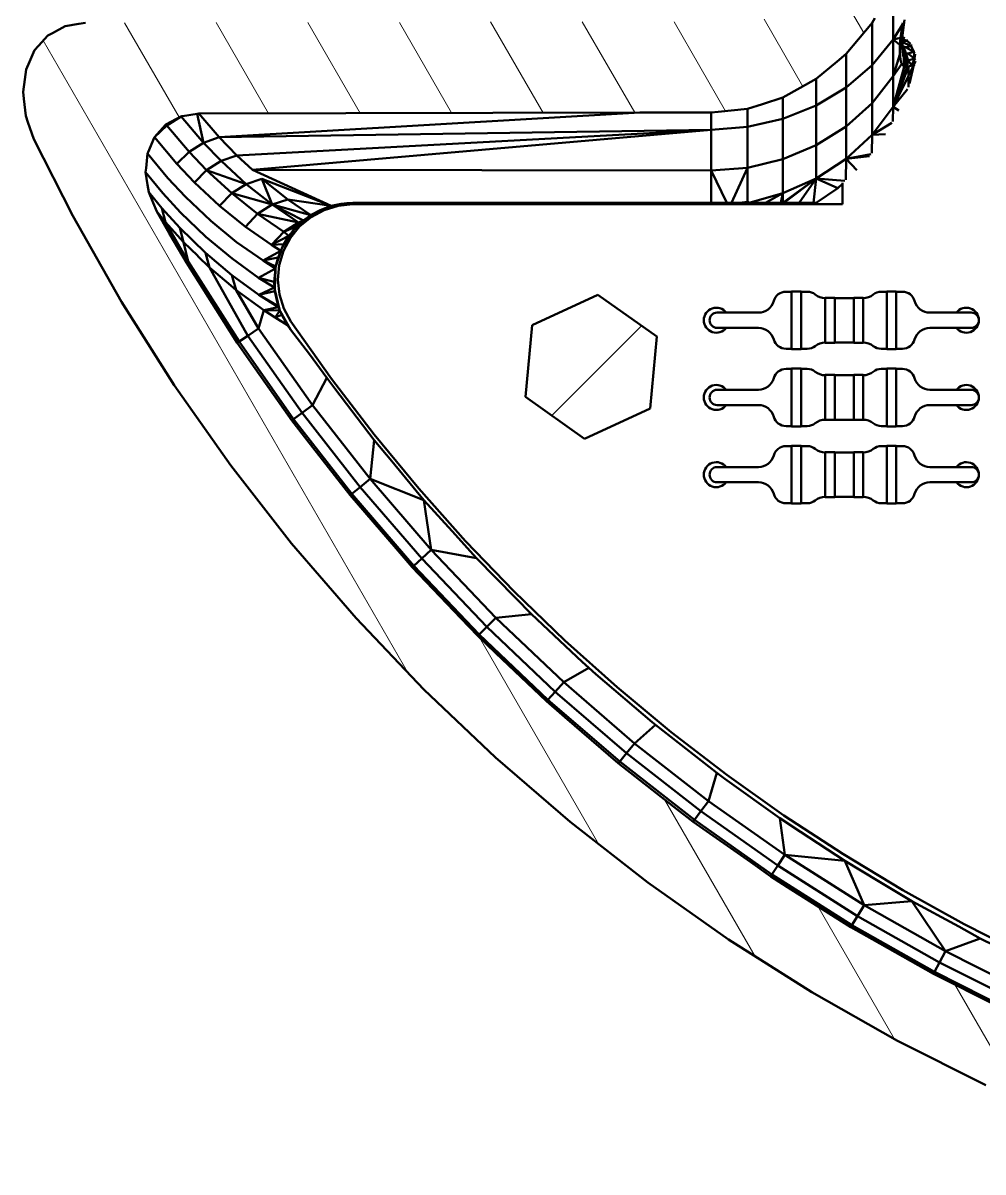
# Model space of a CAD drawing. Header units: millimetres. Extents: x -232 to 1390, y -69 to 653.
# Drawn here: x 465.56 to 503.95, y 321.74 to 367.69 of the extents above; entities that cross this region are included whole.
import ezdxf

# ---------------------------------------------------------------- set-up
doc = ezdxf.new("R2010")
doc.units = ezdxf.units.MM
doc.layers.add('Видимый контур (ГОСТ)', color=7, linetype='Continuous', lineweight=50)
doc.layers.add('Штриховка (ГОСТ)', color=7, linetype='Continuous', lineweight=18)

msp = doc.modelspace()

# ---------------------------------------------------------------- hatches: boundary and pattern name
at = {"layer": 'Штриховка (ГОСТ)'}
h = msp.add_hatch(dxfattribs=at)
h.set_pattern_fill('ANSI31', color=256, scale=25.4, angle=75.0002, style=0)
h.set_pattern_definition([(120.00018, (0, 0), (-2.749626, -1.587508), [])])
h.paths.add_polyline_path([(604.753, 437.621), (605.441, 436.429), (605.934, 435.581), (606.16, 435.047), (606.261, 434.807), (606.278, 434.701), (606.373, 434.126), (606.387, 434.033), (606.39, 434.016), (606.322, 433.365), (606.311, 433.252), (606.099, 432.752), (606.033, 432.591), (605.708, 432.231), (605.577, 432.081), (605.141, 431.852), (604.973, 431.76), (604.528, 431.691), (604.265, 431.652), (593.213, 431.636), (583.768, 431.621), (583.486, 431.591), (582.309, 431.468), (581.72, 431.28), (580.895, 431.016), (580.201, 430.629), (579.568, 430.277), (578.73, 429.576), (578.369, 429.273), (577.379, 428.091), (577.333, 428.037), (577.221, 427.845), (576.494, 426.525), (576.254, 425.873), (575.875, 424.839), (575.506, 423.091), (575.496, 423.041), (575.49, 422.965), (575.368, 421.051), (575.368, 416.368), (575.368, 415.719), (575.368, 409.22), (575.368, 404.959), (575.368, 401.908), (575.368, 400.39), (575.368, 398.178), (575.368, 396.445), (575.368, 395.023), (575.368, 393.61), (575.368, 392.544), (575.368, 391.612), (575.368, 390.771), (575.368, 389.559), (575.368, 388.953), (575.368, 388.307), (575.368, 387.162), (575.368, 386.632), (575.368, 386.069), (575.368, 385.013), (575.368, 384.489), (575.368, 383.442), (575.368, 382.881), (575.368, 382.123), (575.368, 380.918), (575.368, 378.378), (575.368, 374.678), (575.404, 374.118), (575.482, 372.889), (575.49, 372.778), (575.49, 372.762), (575.491, 372.745), (575.491, 372.737), (575.495, 372.697), (575.496, 372.692), (575.749, 371.49), (575.875, 370.892), (576.13, 370.196), (576.494, 369.203), (576.636, 368.943), (577.15, 368.009), (577.294, 367.763), (577.333, 367.696), (578.13, 366.744), (578.369, 366.458), (579.107, 365.84), (579.568, 365.454), (580.223, 365.089), (580.895, 364.714), (581.469, 364.53), (582.309, 364.261), (583.475, 364.139), (583.768, 364.108), (586.626, 364.114), (604.265, 364.073), (604.322, 364.065), (604.907, 363.968), (604.937, 363.964), (604.975, 363.958), (605.555, 363.65), (605.578, 363.637), (606.033, 363.128), (606.035, 363.126), (606.043, 363.105), (606.311, 362.474), (606.32, 362.392), (606.389, 361.724), (606.351, 361.489), (606.26, 360.929), (606.083, 360.503), (605.934, 360.148), (605.443, 359.291), (604.753, 358.108), (603.245, 355.727), (602.723, 354.902), (602.161, 354.103), (600.537, 351.799), (599.936, 351.029), (598.202, 348.806), (596.36, 346.672), (595.723, 345.932), (593.779, 343.89), (593.106, 343.183), (592.398, 342.51), (590.357, 340.566), (589.617, 339.928), (587.482, 338.087), (585.26, 336.352), (584.49, 335.752), (582.185, 334.128), (581.387, 333.566), (580.562, 333.044), (578.181, 331.536), (577.331, 331.054), (574.878, 329.665), (572.36, 328.397), (571.487, 327.958), (568.91, 326.816), (568.018, 326.42), (567.812, 326.336), (567.674, 326.28), (566.697, 325.909), (564.477, 325.052), (564.359, 325.008), (562.596, 324.416), (561.313, 323.992), (560.967, 323.891), (560.873, 323.863), (559.864, 323.568), (559.862, 322.99), (559.868, 322.305), (560.032, 322.111), (560.178, 321.93), (560.668, 321.825), (561.071, 321.741), (562.029, 321.749), (562.416, 321.75), (562.84, 321.805), (563.98, 321.952), (564.978, 322.169), (565.661, 322.333), (567.272, 322.862), (569.18, 323.614), (572.786, 325.213), (576.309, 326.987), (579.741, 328.931), (583.074, 331.041), (586.299, 333.313), (589.409, 335.74), (592.396, 338.316), (595.253, 341.036), (597.973, 343.893), (600.549, 346.88), (602.976, 349.99), (605.248, 353.215), (607.358, 356.547), (609.302, 359.98), (610.851, 363.051), (611.184, 363.984), (611.253, 364.573), (611.293, 364.931), (611.28, 365.033), (611.172, 365.831), (611.059, 366.091), (610.833, 366.603), (610.59, 366.878), (610.299, 367.198), (609.963, 367.383), (609.603, 367.573), (609.254, 367.633), (608.791, 367.701), (599.946, 367.704), (591.894, 367.748), (582.368, 367.733), (581.931, 367.804), (581.333, 367.9), (580.97, 368.084), (580.368, 368.389), (580.133, 368.61), (579.54, 369.166), (579.441, 369.323), (578.932, 370.135), (578.909, 370.174), (578.904, 370.182), (578.585, 371.193), (578.504, 371.449), (578.425, 372.245), (578.368, 372.808), (578.368, 373.22), (578.368, 376.898), (578.368, 380.249), (578.368, 381.68), (578.368, 382.531), (578.368, 383.139), (578.368, 384.196), (578.368, 384.746), (578.368, 385.79), (578.368, 386.369), (578.368, 386.908), (578.368, 388.036), (578.368, 388.688), (578.368, 389.3), (578.368, 390.505), (578.368, 391.353), (578.368, 392.292), (578.368, 393.371), (578.368, 394.808), (578.368, 396.267), (578.368, 398.066), (578.368, 400.399), (578.368, 402.007), (578.368, 405.322), (578.368, 410.106), (578.368, 417.787), (578.368, 418.437), (578.368, 422.922), (578.45, 423.734), (578.504, 424.279), (578.886, 425.487), (578.904, 425.543), (579.004, 425.714), (579.54, 426.567), (579.691, 426.708), (580.368, 427.343), (580.681, 427.501), (581.333, 427.831), (581.742, 427.897), (582.368, 427.997), (591.575, 427.981), (595.949, 428.013), (608.79, 428.028), (609.064, 428.067), (609.603, 428.159), (610.113, 428.438), (610.299, 428.534), (610.668, 428.948), (610.833, 429.127), (611.032, 429.586), (611.171, 429.895), (611.224, 430.302), (611.292, 430.788), (611.26, 431.064), (611.184, 431.746), (611.094, 432.006), (611.017, 432.23), (610.852, 432.687), (609.302, 435.75), (607.358, 439.182), (605.248, 442.515), (602.976, 445.74), (600.549, 448.849), (597.973, 451.836), (595.253, 454.693), (592.396, 457.413), (589.409, 459.99), (586.299, 462.417), (583.074, 464.688), (579.741, 466.798), (576.309, 468.743), (572.786, 470.516), (569.18, 472.115), (565.499, 473.535), (561.754, 474.772), (557.952, 475.824), (554.103, 476.688), (550.217, 477.363), (546.302, 477.845), (542.368, 478.136), (538.424, 478.233), (534.481, 478.136), (530.547, 477.845), (526.632, 477.363), (522.745, 476.688), (518.896, 475.824), (515.095, 474.772), (511.349, 473.535), (507.669, 472.115), (504.063, 470.516), (500.539, 468.743), (497.107, 466.798), (493.774, 464.688), (490.549, 462.417), (487.439, 459.99), (484.452, 457.413), (481.595, 454.693), (478.876, 451.836), (476.299, 448.849), (473.872, 445.74), (471.601, 442.515), (469.49, 439.182), (467.546, 435.75), (465.997, 432.678), (465.664, 431.746), (465.595, 431.156), (465.556, 430.799), (465.569, 430.696), (465.676, 429.899), (465.789, 429.638), (466.015, 429.126), (466.258, 428.852), (466.55, 428.531), (466.885, 428.346), (467.245, 428.156), (467.595, 428.097), (468.058, 428.029), (476.902, 428.025), (484.954, 427.981), (494.48, 427.996), (494.917, 427.926), (495.515, 427.83), (495.878, 427.646), (496.48, 427.341), (496.716, 427.12), (497.309, 426.564), (497.407, 426.407), (497.917, 425.595), (497.94, 425.555), (497.944, 425.548), (498.263, 424.536), (498.344, 424.281), (498.424, 423.484), (498.48, 422.921), (498.48, 418.182), (498.48, 417.504), (498.48, 409.907), (498.48, 405.168), (498.48, 401.88), (498.48, 400.277), (498.48, 397.963), (498.48, 396.177), (498.48, 394.725), (498.48, 393.298), (498.48, 392.224), (498.48, 391.287), (498.48, 390.505), (498.48, 389.3), (498.48, 388.64), (498.48, 387.992), (498.48, 386.872), (498.48, 386.335), (498.48, 385.756), (498.48, 384.717), (498.48, 384.166), (498.48, 383.112), (498.48, 382.499), (498.48, 381.638), (498.48, 380.181), (498.48, 376.732), (498.48, 373.2), (498.48, 372.807), (498.399, 371.995), (498.344, 371.45), (497.962, 370.243), (497.944, 370.186), (497.844, 370.016), (497.309, 369.163), (497.157, 369.021), (496.48, 368.387), (496.167, 368.228), (495.515, 367.899), (495.106, 367.833), (494.48, 367.732), (485.274, 367.748), (480.899, 367.716), (468.058, 367.702), (467.785, 367.662), (467.245, 367.571), (466.735, 367.292), (466.549, 367.195), (466.18, 366.781), (466.015, 366.603), (465.816, 366.144), (465.677, 365.835), (465.624, 365.427), (465.557, 364.942), (465.589, 364.666), (465.664, 363.984), (465.754, 363.724), (465.831, 363.5), (465.996, 363.043), (467.546, 359.98), (469.49, 356.547), (471.601, 353.215), (473.872, 349.99), (476.299, 346.88), (478.876, 343.893), (481.595, 341.036), (484.452, 338.316), (487.439, 335.74), (490.549, 333.313), (493.774, 331.041), (497.107, 328.931), (500.539, 326.987), (504.063, 325.213), (507.669, 323.614), (509.562, 322.863), (510.662, 322.494), (510.833, 322.441), (511.182, 322.333), (512.065, 322.134), (512.863, 321.952), (513.113, 321.919), (513.614, 321.852), (514.15, 321.787), (514.451, 321.749), (515.117, 321.747), (515.775, 321.741), (515.966, 321.786), (516.624, 321.933), (516.638, 321.951), (516.715, 322.047), (516.935, 322.307), (516.937, 322.461), (516.985, 323.568), (515.976, 323.863), (515.881, 323.891), (515.535, 323.992), (514.252, 324.416), (512.489, 325.008), (512.371, 325.052), (510.151, 325.909), (509.174, 326.28), (509.036, 326.336), (508.831, 326.42), (507.938, 326.816), (505.361, 327.958), (504.489, 328.397), (501.971, 329.665), (499.517, 331.054), (498.668, 331.536), (496.286, 333.044), (495.461, 333.566), (494.663, 334.128), (492.358, 335.752), (491.588, 336.352), (489.366, 338.087), (487.231, 339.928), (486.492, 340.566), (484.45, 342.51), (483.743, 343.183), (483.069, 343.89), (481.126, 345.932), (480.488, 346.672), (478.646, 348.806), (476.912, 351.029), (476.311, 351.799), (474.688, 354.103), (474.125, 354.902), (473.603, 355.727), (472.095, 358.108), (471.406, 359.291), (470.914, 360.148), (470.766, 360.503), (470.588, 360.929), (470.542, 361.219), (470.46, 361.724), (470.477, 361.884), (470.537, 362.474), (470.562, 362.53), (470.805, 363.105), (470.813, 363.124), (470.814, 363.126), (471.253, 363.617), (471.27, 363.637), (471.868, 363.955), (471.873, 363.958), (471.911, 363.964), (471.942, 363.968), (472.526, 364.065), (472.583, 364.073), (490.221, 364.114), (493.08, 364.109), (493.362, 364.138), (494.539, 364.261), (495.129, 364.45), (495.953, 364.714), (496.647, 365.1), (497.28, 365.453), (498.118, 366.154), (498.48, 366.456), (499.47, 367.638), (499.515, 367.693), (499.628, 367.885), (500.355, 369.205), (500.594, 369.857), (500.974, 370.891), (501.08, 371.379), (501.093, 371.461), (501.352, 372.688), (501.353, 372.693), (501.355, 372.709), (501.355, 372.716), (501.355, 372.722), (501.358, 372.765), (501.48, 374.678), (501.48, 378.237), (501.48, 380.853), (501.48, 382.081), (501.48, 382.848), (501.48, 383.413), (501.48, 384.456), (501.48, 384.982), (501.48, 386.032), (501.48, 386.595), (501.48, 387.124), (501.48, 388.26), (501.48, 388.901), (501.48, 389.559), (501.48, 390.771), (501.48, 391.542), (501.48, 392.471), (501.48, 393.532), (501.48, 394.934), (501.48, 396.348), (501.48, 398.068), (501.48, 400.26), (501.48, 401.773), (501.48, 404.798), (501.48, 409.016), (501.48, 415.439), (501.48, 416.116), (501.48, 421.051), (501.444, 421.611), (501.366, 422.84), (501.357, 422.977), (501.353, 423.037), (501.096, 424.257), (500.974, 424.837), (500.719, 425.533), (500.355, 426.527), (500.212, 426.787), (499.698, 427.72), (499.554, 427.967), (499.515, 428.033), (498.718, 428.986), (498.48, 429.271), (497.741, 429.889), (497.28, 430.276), (496.626, 430.641), (495.953, 431.016), (495.379, 431.199), (494.539, 431.469), (493.373, 431.591), (493.08, 431.621), (489.929, 431.617), (472.583, 431.652), (472.473, 431.668), (471.874, 431.767), (471.817, 431.796), (471.27, 432.091), (471.238, 432.125), (470.814, 432.598), (470.782, 432.671), (470.538, 433.251), (470.519, 433.424), (470.46, 434.003), (470.513, 434.337), (470.588, 434.8), (470.805, 435.321), (470.914, 435.583), (471.31, 436.277), (471.406, 436.436), (472.095, 437.621), (473.603, 440.003), (474.125, 440.828), (474.688, 441.626), (476.311, 443.931), (476.912, 444.701), (478.646, 446.923), (480.488, 449.058), (481.126, 449.797), (483.069, 451.839), (483.743, 452.546), (484.45, 453.22), (486.492, 455.163), (487.231, 455.801), (489.366, 457.642), (491.588, 459.377), (492.358, 459.978), (494.663, 461.601), (495.461, 462.163), (496.286, 462.686), (498.668, 464.194), (499.517, 464.675), (501.971, 466.065), (504.489, 467.332), (505.361, 467.771), (507.938, 468.914), (508.831, 469.31), (509.742, 469.661), (512.372, 470.675), (513.299, 470.982), (515.976, 471.866), (518.693, 472.618), (519.634, 472.878), (522.385, 473.496), (523.338, 473.71), (524.3, 473.877), (527.077, 474.359), (528.046, 474.478), (530.844, 474.823), (533.656, 475.031), (534.63, 475.103), (537.448, 475.172), (538.424, 475.196), (539.4, 475.172), (542.218, 475.103), (543.192, 475.031), (546.004, 474.823), (548.802, 474.478), (549.771, 474.359), (552.549, 473.877), (553.511, 473.71), (554.463, 473.496), (557.214, 472.878), (558.155, 472.618), (560.872, 471.866), (563.549, 470.982), (564.476, 470.675), (567.107, 469.661), (568.018, 469.31), (568.91, 468.914), (571.487, 467.771), (572.36, 467.332), (574.878, 466.065), (577.331, 464.675), (578.181, 464.194), (580.562, 462.686), (581.387, 462.163), (582.185, 461.601), (584.49, 459.978), (585.26, 459.377), (587.482, 457.642), (589.617, 455.801), (590.357, 455.163), (592.398, 453.22), (593.106, 452.546), (593.779, 451.839), (595.723, 449.797), (596.36, 449.058), (598.202, 446.923), (599.936, 444.701), (600.537, 443.931), (602.161, 441.626), (602.723, 440.828), (603.245, 440.003)])
h = msp.add_hatch(dxfattribs=at)
h.set_pattern_fill('ANSI31', color=256, scale=25.4, style=0)
h.set_pattern_definition([(45, (0, 0), (-2.245064, 2.245064), [])])
h.paths.add_polyline_path([(490.903, 355.149), (488.548, 356.818), (485.924, 355.613), (485.656, 352.739), (488.011, 351.069), (490.635, 352.274)])

# ---------------------------------------------------------------- linework, layer by layer
at = {"layer": 'Видимый контур (ГОСТ)'}
for p, q in [((500.355, 368.728), (500.355, 367.034)), ((467.785, 367.662), (467.245, 367.571)), ((468.058, 367.702), (467.785, 367.662)), ((498.48, 366.456), (499.47, 367.638)), ((499.47, 367.638), (499.515, 367.693)), ((499.515, 367.693), (499.628, 367.885)), ((499.515, 367.693), (499.515, 366.003)), ((500.735, 367.63), (500.355, 367.034)), ((500.735, 367.63), (500.657, 367.096)), ((500.746, 367.694), (500.735, 367.63)), ((500.741, 367.311), (500.735, 367.63)), ((500.809, 367.819), (500.741, 367.311)), ((466.549, 367.195), (466.18, 366.781)), ((466.735, 367.292), (466.549, 367.195)), ((467.245, 367.571), (466.735, 367.292)), ((500.741, 367.311), (500.718, 367.044)), ((466.18, 366.781), (466.015, 366.603)), ((500.355, 367.034), (499.515, 366.003)), ((500.657, 367.096), (500.355, 367.034)), ((500.355, 367.034), (500.631, 366.813)), ((500.355, 367.034), (500.355, 365.568)), ((500.631, 366.813), (500.626, 366.43)), ((500.657, 367.096), (500.631, 366.813)), ((500.718, 367.044), (500.714, 366.68)), ((500.72, 366.942), (500.714, 366.68)), ((500.721, 367.078), (500.72, 366.942)), ((500.924, 366.976), (500.72, 366.95)), ((500.72, 366.942), (500.752, 366.689)), ((500.72, 366.939), (501.082, 366.772)), ((500.721, 367.043), (500.924, 366.976)), ((500.822, 367.089), (500.726, 367.13)), ((500.737, 366.808), (500.777, 366.748)), ((500.855, 366.726), (500.777, 366.748)), ((500.777, 366.748), (500.862, 366.486)), ((501.082, 366.772), (500.855, 366.726)), ((500.855, 366.726), (501.183, 366.533)), ((500.898, 367.031), (500.924, 366.976)), ((501.054, 366.865), (500.924, 366.976)), ((501.082, 366.772), (501.085, 366.826)), ((501.109, 366.788), (501.082, 366.772)), ((501.183, 366.533), (501.082, 366.772)), ((466.015, 366.603), (465.816, 366.144)), ((498.118, 366.154), (498.48, 366.456)), ((498.48, 366.456), (498.48, 365.114)), ((500.355, 365.568), (500.626, 366.43)), ((500.626, 366.43), (500.667, 366.153)), ((500.75, 366.416), (500.714, 366.68)), ((500.752, 366.689), (500.75, 366.416)), ((500.781, 366.325), (500.75, 366.416)), ((500.78, 366.601), (500.752, 366.694)), ((500.752, 366.689), (500.78, 366.601)), ((500.78, 366.601), (500.781, 366.325)), ((500.872, 366.21), (500.78, 366.601)), ((500.78, 366.601), (500.862, 366.486)), ((500.872, 366.21), (500.781, 366.325)), ((500.781, 366.325), (500.806, 365.941)), ((500.945, 366.47), (500.862, 366.486)), ((500.862, 366.486), (500.964, 366.198)), ((500.862, 366.486), (500.872, 366.21)), ((501.183, 366.533), (500.945, 366.47)), ((500.945, 366.47), (501.219, 366.277)), ((501.219, 366.277), (500.964, 366.198)), ((501.105, 365.993), (501.219, 366.277)), ((501.221, 366.534), (501.183, 366.533)), ((501.219, 366.277), (501.183, 366.533)), ((501.183, 366.533), (501.232, 366.491)), ((501.219, 366.277), (501.189, 366.019)), ((501.239, 366.443), (501.219, 366.277)), ((501.256, 366.215), (501.219, 366.277)), ((465.677, 365.835), (465.624, 365.427)), ((465.816, 366.144), (465.677, 365.835)), ((497.28, 365.453), (498.118, 366.154)), ((499.515, 366.003), (498.48, 365.114)), ((499.515, 366.003), (499.515, 364.489)), ((500.702, 366.058), (500.355, 365.568)), ((500.967, 365.95), (500.355, 364.343)), ((500.355, 364.343), (500.806, 365.941)), ((500.91, 365.932), (500.355, 364.343)), ((500.667, 366.153), (500.678, 366.124)), ((500.678, 366.124), (500.702, 366.058)), ((500.702, 366.058), (500.806, 365.941)), ((500.806, 365.941), (500.91, 365.932)), ((500.964, 366.198), (500.872, 366.21)), ((500.872, 366.21), (500.91, 365.932)), ((500.91, 365.932), (500.964, 366.198)), ((500.91, 365.932), (500.967, 365.95)), ((501.105, 365.993), (500.964, 366.198)), ((500.967, 365.95), (501.105, 365.993)), ((500.974, 365.582), (500.967, 365.95)), ((501.189, 366.019), (500.974, 365.582)), ((501.013, 365.277), (501.189, 366.019)), ((501.105, 365.993), (501.189, 366.019)), ((501.251, 366.167), (501.189, 366.019)), ((501.189, 366.019), (501.232, 366.037)), ((465.624, 365.427), (465.557, 364.942)), ((496.647, 365.1), (497.28, 365.453)), ((497.28, 365.453), (497.28, 364.392)), ((500.355, 365.568), (499.515, 364.489)), ((500.974, 365.582), (500.355, 364.343)), ((500.355, 365.568), (500.355, 364.343)), ((500.969, 365.13), (500.974, 365.582)), ((465.557, 364.942), (465.589, 364.666)), ((495.953, 364.714), (496.647, 365.1)), ((498.48, 365.114), (497.28, 364.392)), ((498.48, 365.114), (498.48, 363.557)), ((500.934, 365.05), (500.355, 364.343)), ((465.589, 364.666), (465.664, 363.984)), ((494.539, 364.261), (495.129, 364.45)), ((495.129, 364.45), (495.953, 364.714)), ((495.953, 364.714), (495.953, 363.86)), ((499.515, 364.489), (498.48, 363.557)), ((499.515, 364.489), (499.515, 363.222)), ((465.664, 363.984), (465.754, 363.724)), ((471.27, 363.637), (471.868, 363.955)), ((471.882, 363.947), (471.304, 363.591)), ((471.868, 363.955), (471.873, 363.958)), ((471.873, 363.958), (471.911, 363.964)), ((471.873, 363.958), (471.882, 363.947)), ((471.882, 363.947), (471.942, 363.968)), ((472.776, 362.905), (471.882, 363.947)), ((471.911, 363.964), (471.942, 363.968)), ((471.942, 363.968), (472.526, 364.065)), ((472.526, 364.065), (472.583, 364.073)), ((472.526, 364.065), (472.776, 362.905)), ((472.583, 364.073), (490.221, 364.114)), ((472.583, 364.073), (473.401, 363.121)), ((473.401, 363.121), (490.221, 364.114)), ((490.221, 364.114), (493.08, 364.109)), ((493.08, 364.109), (493.362, 364.138)), ((493.08, 364.109), (493.08, 363.425)), ((493.362, 364.138), (494.539, 364.261)), ((494.539, 363.535), (494.539, 364.261)), ((497.28, 364.392), (495.953, 363.86)), ((497.28, 364.392), (497.28, 362.801)), ((500.355, 364.343), (499.515, 363.222)), ((500.355, 364.343), (500.342, 363.754)), ((500.355, 364.343), (500.585, 364.197)), ((465.754, 363.724), (465.831, 363.5)), ((465.831, 363.5), (465.996, 363.043)), ((470.814, 363.126), (471.253, 363.617)), ((471.304, 363.591), (470.816, 363.122)), ((471.253, 363.617), (471.27, 363.637)), ((471.304, 363.591), (471.27, 363.637)), ((472.199, 362.542), (471.304, 363.591)), ((494.539, 363.535), (493.08, 363.425)), ((495.953, 363.86), (494.539, 363.535)), ((494.539, 361.903), (494.539, 363.535)), ((495.953, 363.86), (495.953, 362.244)), ((498.48, 363.557), (497.28, 362.801)), ((498.48, 363.557), (498.48, 362.255)), ((500.303, 363.696), (499.515, 363.222)), ((467.546, 359.98), (465.996, 363.043)), ((470.562, 362.53), (470.805, 363.105)), ((470.805, 363.105), (470.813, 363.124)), ((470.813, 363.124), (470.814, 363.126)), ((470.816, 363.122), (470.814, 363.126)), ((471.712, 362.059), (470.816, 363.122)), ((472.776, 362.905), (473.401, 363.121)), ((493.08, 363.425), (473.401, 363.121)), ((473.401, 363.121), (474.107, 362.389)), ((493.08, 363.425), (474.107, 362.389)), ((474.731, 361.815), (493.08, 363.425)), ((493.08, 363.425), (493.08, 361.805)), ((499.515, 363.222), (498.48, 362.255)), ((499.515, 363.222), (499.511, 362.49)), ((499.515, 363.222), (500.057, 363.248)), ((472.776, 362.905), (472.199, 362.542)), ((473.48, 362.175), (472.776, 362.905)), ((497.28, 362.801), (495.953, 362.244)), ((497.28, 362.801), (497.28, 361.47)), ((470.477, 361.884), (470.537, 362.474)), ((470.537, 362.474), (470.562, 362.53)), ((471.353, 361.493), (470.537, 362.474)), ((472.199, 362.542), (471.712, 362.059)), ((472.902, 361.807), (472.199, 362.542)), ((473.48, 362.175), (472.902, 361.807)), ((473.48, 362.175), (474.107, 362.389)), ((473.48, 362.175), (474.484, 361.253)), ((474.107, 362.389), (474.731, 361.815)), ((495.953, 362.244), (494.539, 361.903)), ((495.953, 362.244), (495.953, 360.892)), ((498.48, 362.255), (497.28, 361.47)), ((498.48, 362.255), (498.47, 361.416)), ((499.47, 362.447), (498.48, 362.255)), ((498.48, 362.255), (499.417, 362.373)), ((498.48, 362.255), (498.909, 361.809)), ((470.46, 361.724), (470.477, 361.884)), ((470.542, 361.219), (470.46, 361.724)), ((471.148, 360.886), (470.46, 361.724)), ((472.416, 361.315), (471.712, 362.059)), ((472.902, 361.807), (472.416, 361.315)), ((472.902, 361.807), (474.484, 361.253)), ((473.904, 360.881), (472.902, 361.807)), ((493.08, 361.788), (474.731, 361.815)), ((474.731, 361.815), (477.884, 360.375)), ((494.539, 361.903), (493.08, 361.788)), ((493.08, 361.805), (493.08, 361.788)), ((493.08, 361.788), (493.08, 360.496)), ((493.707, 360.496), (493.08, 361.788)), ((494.539, 361.903), (493.89, 360.496)), ((494.539, 361.903), (494.539, 360.538)), ((470.588, 360.929), (470.542, 361.219)), ((472.06, 360.735), (471.353, 361.493)), ((473.419, 360.377), (472.416, 361.315)), ((474.484, 361.253), (473.904, 360.881)), ((474.484, 361.253), (475.114, 361.463)), ((475.518, 360.434), (474.484, 361.253)), ((477.884, 360.375), (475.114, 361.463)), ((475.114, 361.463), (476.152, 360.639)), ((475.114, 361.463), (475.518, 360.434)), ((497.28, 361.47), (495.953, 360.892)), ((495.953, 360.496), (497.28, 361.47)), ((495.985, 360.496), (497.28, 361.47)), ((497.28, 361.47), (496.606, 360.496)), ((497.169, 360.496), (497.28, 361.47)), ((497.28, 361.47), (498.148, 361.093)), ((498.428, 361.384), (497.28, 361.47)), ((498.148, 361.093), (498.328, 361.254)), ((498.328, 361.295), (498.328, 360.443)), ((470.766, 360.503), (470.588, 360.929)), ((471.113, 360.284), (470.588, 360.929)), ((471.86, 360.113), (471.148, 360.886)), ((473.066, 359.779), (472.06, 360.735)), ((473.904, 360.881), (473.419, 360.377)), ((473.904, 360.881), (475.518, 360.434)), ((474.935, 360.059), (473.904, 360.881)), ((494.603, 360.496), (495.953, 360.892)), ((495.953, 360.892), (495.251, 360.496)), ((495.862, 360.496), (495.953, 360.892)), ((495.953, 360.892), (495.953, 360.496)), ((497.286, 360.496), (498.148, 361.093)), ((470.914, 360.148), (470.766, 360.503)), ((471.832, 359.495), (471.113, 360.284)), ((471.25, 359.733), (471.113, 360.284)), ((474.45, 359.544), (473.419, 360.377)), ((475.518, 360.434), (474.935, 360.059)), ((475.518, 360.434), (476.152, 360.639)), ((476.575, 359.717), (475.518, 360.434)), ((475.518, 360.434), (476.772, 359.795)), ((477.066, 360.009), (475.518, 360.434)), ((476.152, 360.639), (477.884, 360.375)), ((476.152, 360.639), (477.066, 360.009)), ((477.087, 360.022), (477.884, 360.375)), ((477.884, 360.375), (477.436, 360.209)), ((478.163, 360.385), (477.598, 360.213)), ((477.884, 360.375), (478.747, 360.496)), ((478.286, 360.462), (477.884, 360.375)), ((478.75, 360.443), (478.163, 360.385)), ((478.747, 360.496), (478.286, 360.462)), ((478.512, 360.487), (478.286, 360.462)), ((478.747, 360.496), (478.512, 360.487)), ((493.08, 360.496), (478.747, 360.496)), ((498.328, 360.443), (478.75, 360.443)), ((493.08, 360.496), (493.707, 360.496)), ((493.707, 360.496), (493.89, 360.496)), ((493.89, 360.496), (494.213, 360.496)), ((494.539, 360.538), (494.213, 360.496)), ((494.213, 360.496), (494.514, 360.496)), ((494.514, 360.496), (494.539, 360.538)), ((494.514, 360.496), (494.539, 360.496)), ((494.539, 360.538), (494.603, 360.496)), ((494.539, 360.496), (494.603, 360.496)), ((494.603, 360.496), (495.251, 360.496)), ((495.251, 360.496), (495.862, 360.496)), ((495.862, 360.496), (495.953, 360.496)), ((495.953, 360.496), (495.985, 360.496)), ((495.985, 360.496), (496.606, 360.496)), ((496.606, 360.496), (497.169, 360.496)), ((497.169, 360.496), (497.28, 360.496)), ((497.28, 360.496), (497.286, 360.496)), ((467.546, 359.98), (469.49, 356.547)), ((471.406, 359.291), (470.914, 360.148)), ((470.914, 360.148), (471.242, 359.743)), ((472.874, 359.136), (471.86, 360.113)), ((474.935, 360.059), (474.45, 359.544)), ((474.935, 360.059), (476.575, 359.717)), ((475.988, 359.341), (474.935, 360.059)), ((476.425, 359.458), (477.087, 360.022)), ((477.087, 360.022), (476.519, 359.569)), ((477.078, 359.934), (476.622, 359.558)), ((477.087, 360.022), (476.747, 359.777)), ((477.066, 360.009), (476.772, 359.795)), ((477.087, 360.022), (477.066, 360.009)), ((477.598, 360.213), (477.078, 359.934)), ((477.436, 360.209), (477.087, 360.022)), ((471.242, 359.743), (471.25, 359.733)), ((471.25, 359.733), (471.979, 358.93)), ((471.25, 359.733), (472.169, 358.153)), ((471.832, 359.495), (471.979, 358.93)), ((472.858, 358.498), (471.832, 359.495)), ((474.101, 358.931), (473.066, 359.779)), ((475.502, 358.817), (474.45, 359.544)), ((475.937, 358.739), (476.377, 359.401)), ((476.361, 359.381), (475.985, 358.851)), ((476.575, 359.717), (475.988, 359.341)), ((475.988, 359.341), (476.519, 359.569)), ((476.425, 359.458), (476.189, 359.178)), ((476.622, 359.558), (476.249, 359.1)), ((476.519, 359.569), (476.425, 359.458)), ((476.519, 359.569), (476.575, 359.717)), ((476.635, 359.675), (476.519, 359.569)), ((476.575, 359.717), (476.772, 359.795)), ((476.747, 359.777), (476.575, 359.717)), ((476.747, 359.777), (476.635, 359.675)), ((476.772, 359.795), (476.747, 359.777)), ((472.095, 358.108), (471.406, 359.291)), ((471.979, 358.93), (472.543, 358.379)), ((472.169, 358.153), (471.979, 358.93)), ((473.918, 358.268), (472.874, 359.136)), ((475.157, 358.189), (474.101, 358.931)), ((475.988, 359.341), (475.502, 358.817)), ((476.189, 359.178), (475.502, 358.817)), ((476.249, 359.1), (475.973, 358.578)), ((476.189, 359.178), (475.985, 358.851)), ((475.988, 359.341), (476.189, 359.178)), ((472.858, 358.498), (473.019, 357.913)), ((473.914, 357.609), (472.858, 358.498)), ((475.872, 358.587), (475.157, 358.189)), ((475.502, 358.817), (475.985, 358.851)), ((475.502, 358.817), (475.872, 358.587)), ((475.897, 358.645), (475.661, 357.929)), ((475.872, 358.587), (475.758, 358.32)), ((475.973, 358.578), (475.805, 358.013)), ((475.937, 358.739), (475.872, 358.587)), ((475.985, 358.851), (475.937, 358.739)), ((472.095, 358.108), (472.169, 358.153)), ((473.603, 355.727), (472.095, 358.108)), ((472.169, 358.153), (474.197, 354.95)), ((472.543, 358.379), (472.55, 358.372)), ((472.55, 358.372), (473.019, 357.913)), ((474.982, 357.507), (473.918, 358.268)), ((475.157, 358.189), (475.758, 358.32)), ((475.157, 358.189), (475.663, 357.951)), ((475.157, 358.189), (475.656, 357.879)), ((475.758, 358.32), (475.662, 357.936)), ((475.758, 358.32), (475.663, 357.951)), ((475.805, 358.013), (475.75, 357.425)), ((473.019, 357.913), (473.872, 357.191)), ((473.019, 357.913), (474.555, 355.188)), ((474.089, 357.007), (473.914, 357.609)), ((474.991, 356.828), (473.914, 357.609)), ((475.656, 357.879), (474.982, 357.507)), ((474.982, 357.507), (475.606, 357.346)), ((474.982, 357.507), (475.621, 357.108)), ((475.656, 357.879), (475.606, 357.346)), ((475.654, 357.854), (475.623, 357.078)), ((475.66, 357.915), (475.656, 357.879)), ((475.663, 357.951), (475.66, 357.915)), ((473.872, 357.191), (474.089, 357.007)), ((475.621, 357.108), (474.991, 356.828)), ((475.606, 357.346), (475.621, 357.108)), ((475.621, 357.108), (475.625, 357.045)), ((475.75, 357.425), (475.812, 356.838)), ((474.089, 357.007), (475.184, 356.209)), ((474.089, 357.007), (474.98, 355.473)), ((474.991, 356.828), (475.629, 356.973)), ((474.991, 356.828), (475.766, 356.365)), ((474.991, 356.828), (475.78, 356.332)), ((475.625, 357.045), (475.629, 356.973)), ((475.626, 357.026), (475.818, 356.236)), ((475.766, 356.365), (475.626, 357.022)), ((475.629, 356.973), (475.766, 356.365)), ((475.812, 356.838), (475.987, 356.274)), ((488.548, 356.818), (485.924, 355.613)), ((490.903, 355.149), (488.548, 356.818)), ((496.294, 356.948), (496.074, 356.948)), ((496.294, 354.65), (496.294, 356.961)), ((496.675, 356.961), (496.294, 356.961)), ((496.675, 354.65), (496.675, 356.961)), ((496.921, 356.948), (496.675, 356.948)), ((497.64, 354.904), (497.64, 356.707)), ((498.021, 356.707), (497.64, 356.707)), ((498.021, 354.904), (498.021, 356.707)), ((498.783, 356.694), (498.021, 356.694)), ((498.783, 354.904), (498.783, 356.707)), ((499.164, 356.707), (498.783, 356.707)), ((499.164, 354.904), (499.164, 356.707)), ((500.104, 356.948), (499.882, 356.948)), ((500.104, 354.65), (500.104, 356.961)), ((500.485, 356.961), (500.104, 356.961)), ((500.485, 354.65), (500.485, 356.961)), ((500.729, 356.948), (500.485, 356.948)), ((469.49, 356.547), (471.601, 353.215)), ((475.184, 356.209), (474.98, 355.473)), ((475.78, 356.332), (475.184, 356.209)), ((475.184, 356.209), (475.832, 356.2)), ((475.184, 356.209), (475.643, 355.92)), ((475.643, 355.92), (475.832, 356.2)), ((475.766, 356.365), (475.78, 356.332)), ((475.78, 356.332), (475.832, 356.2)), ((475.832, 356.2), (475.904, 356.02)), ((475.847, 356.163), (476.257, 355.44)), ((475.987, 356.274), (476.27, 355.755)), ((474.125, 354.902), (473.603, 355.727)), ((475.643, 355.92), (475.904, 356.02)), ((475.643, 355.92), (476.137, 355.608)), ((475.904, 356.02), (476.137, 355.608)), ((476.27, 355.755), (477.892, 353.464)), ((494.091, 356.11), (493.322, 356.11)), ((494.084, 356.11), (494.973, 356.11)), ((501.831, 356.11), (502.72, 356.11)), ((502.72, 356.11), (503.482, 356.11)), ((474.555, 355.188), (474.98, 355.473)), ((477.136, 352.411), (474.98, 355.473)), ((476.257, 355.44), (476.137, 355.608)), ((476.137, 355.608), (476.223, 355.485)), ((476.223, 355.485), (476.257, 355.44)), ((476.257, 355.44), (477.016, 354.453)), ((485.924, 355.613), (485.656, 352.739)), ((494.084, 355.501), (493.322, 355.501)), ((494.084, 355.501), (494.973, 355.501)), ((501.831, 355.501), (502.72, 355.501)), ((502.727, 355.501), (503.482, 355.501)), ((474.125, 354.902), (474.197, 354.95)), ((474.688, 354.103), (474.125, 354.902)), ((474.197, 354.95), (474.555, 355.188)), ((476.381, 351.85), (474.197, 354.95)), ((476.725, 352.106), (474.555, 355.188)), ((490.635, 352.274), (490.903, 355.149)), ((498.021, 354.904), (497.64, 354.904)), ((498.783, 354.916), (498.021, 354.916)), ((499.164, 354.904), (498.783, 354.904)), ((477.016, 354.453), (477.704, 353.497)), ((496.294, 354.662), (496.074, 354.662)), ((496.675, 354.65), (496.294, 354.65)), ((496.921, 354.662), (496.675, 354.662)), ((500.104, 354.662), (499.882, 354.662)), ((500.485, 354.65), (500.104, 354.65)), ((500.729, 354.662), (500.485, 354.662)), ((476.311, 351.799), (474.688, 354.103)), ((496.294, 353.86), (496.074, 353.86)), ((496.294, 351.562), (496.294, 353.873)), ((496.675, 353.873), (496.294, 353.873)), ((496.675, 351.562), (496.675, 353.873)), ((496.921, 353.86), (496.675, 353.86)), ((500.104, 353.86), (499.882, 353.86)), ((500.104, 351.562), (500.104, 353.873)), ((500.485, 353.873), (500.104, 353.873)), ((500.485, 351.562), (500.485, 353.873)), ((500.729, 353.86), (500.485, 353.86)), ((477.136, 352.411), (477.704, 353.497)), ((477.704, 353.497), (478.028, 353.072)), ((477.892, 353.464), (479.599, 351.235)), ((497.64, 351.816), (497.64, 353.619)), ((498.021, 353.619), (497.64, 353.619)), ((498.021, 351.816), (498.021, 353.619)), ((498.783, 353.606), (498.021, 353.606)), ((498.783, 351.816), (498.783, 353.619)), ((499.164, 353.619), (498.783, 353.619)), ((499.164, 351.816), (499.164, 353.619)), ((473.872, 349.99), (471.601, 353.215)), ((478.028, 353.072), (479.598, 351.015)), ((494.091, 353.022), (493.322, 353.022)), ((494.084, 353.022), (494.973, 353.022)), ((501.831, 353.022), (502.72, 353.022)), ((502.72, 353.022), (503.482, 353.022)), ((485.656, 352.739), (488.011, 351.069)), ((476.381, 351.85), (476.725, 352.106)), ((476.725, 352.106), (477.136, 352.411)), ((479.045, 349.134), (476.725, 352.106)), ((479.441, 349.458), (477.136, 352.411)), ((488.011, 351.069), (490.635, 352.274)), ((494.084, 352.413), (493.322, 352.413)), ((494.084, 352.413), (494.973, 352.413)), ((501.831, 352.413), (502.72, 352.413)), ((502.727, 352.413), (503.482, 352.413)), ((476.311, 351.799), (476.381, 351.85)), ((476.912, 351.029), (476.311, 351.799)), ((478.713, 348.861), (476.381, 351.85)), ((496.294, 351.574), (496.074, 351.574)), ((496.675, 351.562), (496.294, 351.562)), ((496.921, 351.574), (496.675, 351.574)), ((498.021, 351.816), (497.64, 351.816)), ((498.783, 351.828), (498.021, 351.828)), ((499.164, 351.816), (498.783, 351.816)), ((500.104, 351.574), (499.882, 351.574)), ((500.485, 351.562), (500.104, 351.562)), ((500.729, 351.574), (500.485, 351.574)), ((479.599, 351.235), (481.389, 349.071)), ((478.646, 348.806), (476.912, 351.029)), ((479.441, 349.458), (479.598, 351.015)), ((479.598, 351.015), (480.303, 350.166)), ((496.294, 350.772), (496.074, 350.772)), ((496.294, 348.474), (496.294, 350.785)), ((496.675, 350.785), (496.294, 350.785)), ((496.675, 348.474), (496.675, 350.785)), ((496.921, 350.772), (496.675, 350.772)), ((500.104, 350.772), (499.882, 350.772)), ((500.104, 348.474), (500.104, 350.785)), ((500.485, 350.785), (500.104, 350.785)), ((500.485, 348.474), (500.485, 350.785)), ((500.729, 350.772), (500.485, 350.772)), ((480.303, 350.166), (481.594, 348.613)), ((497.64, 348.728), (497.64, 350.531)), ((498.021, 350.531), (497.64, 350.531)), ((498.021, 348.728), (498.021, 350.531)), ((498.783, 350.518), (498.021, 350.518)), ((498.783, 348.728), (498.783, 350.531)), ((499.164, 350.531), (498.783, 350.531)), ((499.164, 348.728), (499.164, 350.531)), ((476.299, 346.88), (473.872, 349.99)), ((494.091, 349.934), (493.322, 349.934)), ((494.084, 349.934), (494.973, 349.934)), ((501.831, 349.934), (502.72, 349.934)), ((502.72, 349.934), (503.482, 349.934)), ((479.045, 349.134), (479.441, 349.458)), ((479.441, 349.458), (481.887, 346.622)), ((481.594, 348.613), (479.441, 349.458)), ((494.084, 349.325), (493.322, 349.325)), ((494.084, 349.325), (494.973, 349.325)), ((501.831, 349.325), (502.72, 349.325)), ((502.727, 349.325), (503.482, 349.325)), ((478.646, 348.806), (478.713, 348.861)), ((480.488, 346.672), (478.646, 348.806)), ((478.713, 348.861), (479.045, 349.134)), ((478.713, 348.861), (481.19, 345.99)), ((479.045, 349.134), (481.508, 346.279)), ((481.389, 349.071), (483.258, 346.976)), ((481.594, 348.613), (482.715, 347.372)), ((481.887, 346.622), (481.594, 348.613)), ((496.294, 348.486), (496.074, 348.486)), ((496.675, 348.474), (496.294, 348.474)), ((496.921, 348.486), (496.675, 348.486)), ((498.021, 348.728), (497.64, 348.728)), ((498.783, 348.74), (498.021, 348.74)), ((499.164, 348.728), (498.783, 348.728)), ((500.104, 348.486), (499.882, 348.486)), ((500.485, 348.474), (500.104, 348.474)), ((500.729, 348.486), (500.485, 348.486)), ((482.715, 347.372), (483.692, 346.291)), ((483.258, 346.976), (485.204, 344.952)), ((476.299, 346.88), (478.876, 343.893)), ((481.126, 345.932), (480.488, 346.672)), ((481.508, 346.279), (481.887, 346.622)), ((483.692, 346.291), (481.887, 346.622)), ((481.887, 346.622), (484.469, 343.91)), ((481.19, 345.99), (481.508, 346.279)), ((481.508, 346.279), (484.107, 343.548)), ((483.692, 346.291), (485.257, 344.698)), ((481.126, 345.932), (481.19, 345.99)), ((483.069, 343.89), (481.126, 345.932)), ((481.19, 345.99), (483.804, 343.244)), ((485.204, 344.952), (487.225, 343.003)), ((485.257, 344.698), (485.891, 344.053)), ((478.876, 343.893), (481.595, 341.036)), ((483.743, 343.183), (483.069, 343.89)), ((484.107, 343.548), (484.469, 343.91)), ((485.891, 344.053), (484.469, 343.91)), ((487.182, 341.328), (484.469, 343.91)), ((485.891, 344.053), (487.926, 342.148)), ((483.804, 343.244), (484.107, 343.548)), ((486.838, 340.949), (484.107, 343.548)), ((483.743, 343.183), (483.804, 343.244)), ((484.45, 342.51), (483.743, 343.183)), ((486.55, 340.63), (483.804, 343.244)), ((487.225, 343.003), (489.317, 341.131)), ((486.492, 340.566), (484.45, 342.51)), ((488.191, 341.9), (487.182, 341.328)), ((487.926, 342.148), (488.191, 341.9)), ((488.191, 341.9), (488.471, 341.65)), ((488.471, 341.65), (490.718, 339.735)), ((484.452, 338.316), (481.595, 341.036)), ((486.838, 340.949), (487.182, 341.328)), ((490.018, 338.881), (487.182, 341.328)), ((489.317, 341.131), (491.478, 339.338)), ((486.492, 340.566), (486.55, 340.63)), ((487.231, 339.928), (486.492, 340.566)), ((486.55, 340.63), (486.838, 340.949)), ((489.421, 338.154), (486.55, 340.63)), ((489.693, 338.486), (486.838, 340.949)), ((489.366, 338.087), (487.231, 339.928)), ((490.848, 339.625), (490.018, 338.881)), ((490.718, 339.735), (490.848, 339.625)), ((490.848, 339.625), (493.301, 337.704)), ((491.478, 339.338), (493.704, 337.627)), ((489.693, 338.486), (490.018, 338.881)), ((490.018, 338.881), (492.97, 336.577)), ((487.439, 335.74), (484.452, 338.316)), ((489.421, 338.154), (489.693, 338.486)), ((489.693, 338.486), (492.666, 336.166)), ((489.366, 338.087), (489.421, 338.154)), ((491.588, 336.352), (489.366, 338.087)), ((489.421, 338.154), (492.41, 335.821)), ((492.97, 336.577), (493.301, 337.704)), ((493.301, 337.704), (493.63, 337.467)), ((493.63, 337.467), (495.828, 335.889)), ((493.704, 337.627), (495.993, 336.001)), ((492.666, 336.166), (492.97, 336.577)), ((492.97, 336.577), (496.032, 334.421)), ((492.358, 335.752), (491.588, 336.352)), ((492.41, 335.821), (492.666, 336.166)), ((492.666, 336.166), (495.748, 333.995)), ((495.993, 336.001), (498.341, 334.461)), ((487.439, 335.74), (490.549, 333.313)), ((492.358, 335.752), (492.41, 335.821)), ((494.663, 334.128), (492.358, 335.752)), ((492.41, 335.821), (495.509, 333.638)), ((495.828, 335.889), (496.651, 335.348)), ((496.032, 334.421), (495.828, 335.889)), ((496.651, 335.348), (498.427, 334.18)), ((495.461, 333.566), (494.663, 334.128)), ((495.748, 333.995), (496.032, 334.421)), ((499.196, 332.417), (496.032, 334.421)), ((498.427, 334.18), (496.032, 334.421)), ((498.341, 334.461), (500.745, 333.011)), ((498.427, 334.18), (499.77, 333.375)), ((499.196, 332.417), (498.427, 334.18)), ((495.461, 333.566), (495.509, 333.638)), ((495.509, 333.638), (495.748, 333.995)), ((498.712, 331.61), (495.509, 333.638)), ((498.933, 331.978), (495.748, 333.995)), ((490.549, 333.313), (493.774, 331.041)), ((496.286, 333.044), (495.461, 333.566)), ((499.77, 333.375), (501.1, 332.578)), ((498.668, 331.536), (496.286, 333.044)), ((500.745, 333.011), (503.202, 331.652)), ((498.933, 331.978), (499.196, 332.417)), ((501.1, 332.578), (499.196, 332.417)), ((502.455, 330.571), (499.196, 332.417)), ((501.1, 332.578), (502.981, 331.554)), ((501.1, 332.578), (502.455, 330.571)), ((498.712, 331.61), (498.933, 331.978)), ((502.214, 330.12), (498.933, 331.978)), ((498.668, 331.536), (498.712, 331.61)), ((499.517, 331.054), (498.668, 331.536)), ((502.011, 329.741), (498.712, 331.61)), ((502.981, 331.554), (503.845, 331.084)), ((503.202, 331.652), (505.707, 330.385)), ((497.107, 328.931), (493.774, 331.041)), ((501.971, 329.665), (499.517, 331.054)), ((503.845, 331.084), (502.455, 330.571)), ((503.845, 331.084), (506.274, 329.889)), ((502.214, 330.12), (502.455, 330.571)), ((502.455, 330.571), (505.8, 328.887)), ((502.011, 329.741), (502.214, 330.12)), ((502.214, 330.12), (505.582, 328.425)), ((501.971, 329.665), (502.011, 329.741)), ((504.489, 328.397), (501.971, 329.665)), ((502.011, 329.741), (505.398, 328.036)), ((500.539, 326.987), (497.107, 328.931)), ((500.539, 326.987), (504.063, 325.213))]:
    msp.add_line(p, q, dxfattribs=at)
for centre, radius, start, end in [((496.074, 356.44), 0.508, 90, 164.534), ((496.921, 356.44), 0.508, 51.0576, 90), ((497.64, 357.329), 0.635, 231.0576, 270), ((499.164, 357.329), 0.635, 270, 308.9424), ((499.882, 356.44), 0.508, 90, 128.9424), ((500.729, 356.44), 0.508, 15.466, 90), ((493.287, 355.805), 0.5, 37.5482, 322.4269), ((494.973, 356.745), 0.635, 270, 344.534), ((501.831, 356.745), 0.635, 195.466, 270), ((503.287, 355.805), 0.5, 217.573, 142.4517), ((493.322, 355.805), 0.305, 90, 270), ((503.482, 355.805), 0.305, 270, 90), ((494.973, 354.866), 0.635, 15.466, 90), ((501.831, 354.866), 0.635, 90, 164.534), ((496.074, 355.17), 0.508, 195.466, 270), ((496.921, 355.17), 0.508, 270, 308.9424), ((497.64, 354.281), 0.635, 90, 128.9424), ((499.164, 354.281), 0.635, 51.0576, 90), ((499.882, 355.17), 0.508, 231.0576, 270), ((500.729, 355.17), 0.508, 270, 344.534), ((496.074, 353.352), 0.508, 90, 164.534), ((496.921, 353.352), 0.508, 51.0576, 90), ((499.882, 353.352), 0.508, 90, 128.9424), ((500.729, 353.352), 0.508, 15.466, 90), ((494.973, 353.657), 0.635, 270, 344.534), ((497.64, 354.241), 0.635, 231.0576, 270), ((499.164, 354.241), 0.635, 270, 308.9424), ((501.831, 353.657), 0.635, 195.466, 270), ((493.287, 352.717), 0.5, 37.5508, 322.4294), ((493.322, 352.717), 0.305, 90, 270), ((503.287, 352.717), 0.5, 217.5705, 142.4491), ((503.482, 352.717), 0.305, 270, 90), ((494.973, 351.778), 0.635, 15.466, 90), ((501.831, 351.778), 0.635, 90, 164.534), ((496.074, 352.082), 0.508, 195.466, 270), ((496.921, 352.082), 0.508, 270, 308.9424), ((497.64, 351.193), 0.635, 90, 128.9424), ((499.164, 351.193), 0.635, 51.0576, 90), ((499.882, 352.082), 0.508, 231.0576, 270), ((500.729, 352.082), 0.508, 270, 344.534), ((496.074, 350.264), 0.508, 90, 164.534), ((496.921, 350.264), 0.508, 51.0576, 90), ((497.64, 351.153), 0.635, 231.0576, 270), ((499.164, 351.153), 0.635, 270, 308.9424), ((499.882, 350.264), 0.508, 90, 128.9424), ((500.729, 350.264), 0.508, 15.466, 90), ((494.973, 350.569), 0.635, 270, 344.534), ((501.831, 350.569), 0.635, 195.466, 270), ((493.287, 349.629), 0.5, 37.5489, 322.4276), ((493.322, 349.629), 0.305, 90, 270), ((503.287, 349.629), 0.5, 217.5723, 142.451), ((503.482, 349.629), 0.305, 270, 90), ((494.973, 348.69), 0.635, 15.466, 90), ((501.831, 348.69), 0.635, 90, 164.534), ((496.074, 348.994), 0.508, 195.466, 270), ((500.729, 348.994), 0.508, 270, 344.534), ((496.921, 348.994), 0.508, 270, 308.9424), ((497.64, 348.105), 0.635, 90, 128.9424), ((499.164, 348.105), 0.635, 51.0576, 90), ((499.882, 348.994), 0.508, 231.0576, 270)]:
    msp.add_arc(centre, radius, start, end, dxfattribs=at)

doc.saveas('drawing.dxf')
